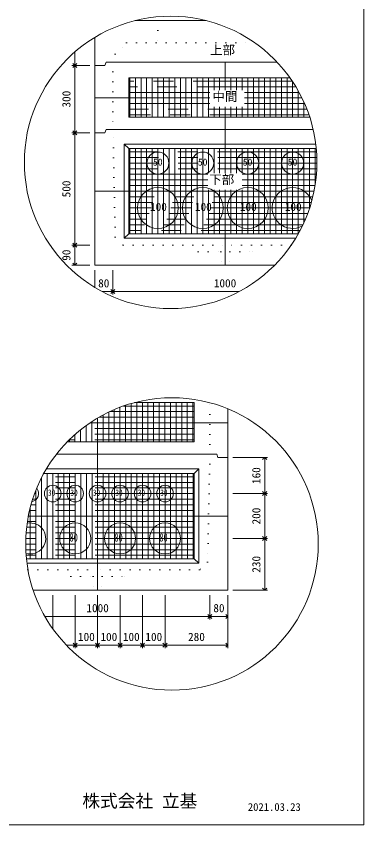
# Model space of a CAD drawing. Units: millimetres, scale not verified. Extents: x -4890 to 18490, y -2346 to 2346.
# Drawn here: x -2944 to -1830, y -1929 to 665 of the extents above; entities that cross this region are included whole.
import ezdxf
from ezdxf.enums import TextEntityAlignment as Align

# ---------------------------------------------------------------- set-up
doc = ezdxf.new("R2010")
doc.units = ezdxf.units.MM
doc.header["$LTSCALE"] = 10
for name, pattern in [('DASHED1', [1.8, 1.2, -0.6]), ('USER2', [50.8, 31.75, -6.35, 6.35, -6.35]), ('USER5', [3.185, 0.01, -3.175])]:
    doc.linetypes.add(name, pattern=pattern)
for name, color, linetype, lineweight in [('0-2_waku', 7, 'Continuous', 18), ('0-3_gaikei', 7, 'Continuous', 18), ('0-4_kakure', 7, 'DASHED1', 5), ('0-5_sunpou', 7, 'Continuous', 5), ('0-8_hole', 7, 'Continuous', 18), ('0-9_uchigawa', 6, 'Continuous', 18), ('0-E_文字１', 7, 'Continuous', 18), ('0-F_コア部分\u3000寸法補助線3', 150, 'USER2', 18), ('1-0_コア部分\u3000寸法補助線2', 150, 'USER2', 18), ('1-1_コア部分\u3000中心補助線', 1, 'Continuous', 18), ('1-2_コア部分\u3000寸法補助線', 7, 'USER2', 5), ('1-3_uchigawa2', 6, 'USER2', 18)]:
    doc.layers.add(name, color=color, linetype=linetype, lineweight=lineweight)
doc.styles.add('ＭＳ ゴシック', font='')
doc.styles.get('ＭＳ ゴシック').set_extended_font_data('MS Gothic')

# ---------------------------------------------------------------- blocks, each defined once
blk = doc.blocks.new('_Open90')
at = {"layer": '0-5_sunpou'}
blk.add_line((0, 0), (-1, 0), dxfattribs=at)
blk.add_lwpolyline([(-0.5, 0.5), (0, 0), (-0.5, -0.5)], dxfattribs=at)

msp = doc.modelspace()

# ---------------------------------------------------------------- linework, layer by layer
at = {"layer": '0-2_waku'}
for p in [(-1830, 2346.17), (-4890, -1928.83), (-4890, -1928.83), (-4890, -1928.83), (-4890, -1928.83)]:
    msp.add_line(p, (-1830, -1928.83), dxfattribs=at)
at = {"layer": '0-3_gaikei'}
for p, q in [((-2562.74, 650.53), (-2508.7, 650.53)), ((-2562.74, 650.53), (-2508.7, 650.53)), ((-2562.74, 650.53), (-2508.7, 650.53)), ((-2335.65, 650.53), (-2562.74, 650.53)), ((-2562.7, 650.53), (-2335.65, 650.53)), ((-2562.7, 650.53), (-2335.65, 650.53)), ((-2692.3, 506.53), (-2692.3, 596.54)), ((-2692.3, 506.53), (-2692.3, -134.27)), ((-2659.9, 506.53), (-2692.3, 506.53)), ((-2659.9, 506.53), (-2692.3, 506.53)), ((-2656.3, 517.33), (-2659.9, 506.53)), ((-2274.09, 517.33), (-2655.69, 517.33)), ((-2108.11, 517.33), (-2274.7, 517.33)), ((-2659.9, 290.53), (-2692.3, 290.53)), ((-2659.9, 290.53), (-2692.3, 290.53)), ((-2656.3, 301.33), (-2659.9, 290.53)), ((-2274.09, 301.33), (-2655.69, 301.33)), ((-1992.39, 301.33), (-2274.7, 301.33)), ((-2692.3, -134.27), (-2115.99, -134.27)), ((-2692.3, -134.27), (-2115.99, -134.27)), ((-2692.3, -134.27), (-2115.99, -134.27)), ((-2265.6, -952.86), (-2265.6, -594.9)), ((-2301.6, -740.46), (-2298, -751.26)), ((-2265.6, -751.26), (-2298, -751.26))]:
    msp.add_line(p, q, dxfattribs=at)
for points in [[(-2889.91, -1176.06), (-2265.6, -1176.06), (-2265.6, -751.26)], [(-2880.76, -1176.06), (-2265.6, -1176.06), (-2265.6, -751.26)], [(-2301.6, -740.46), (-2683.2, -740.46), (-2815.26, -740.46)]]:
    msp.add_lwpolyline(points, dxfattribs=at)
at = {"layer": '0-4_kakure', "linetype": 'USER5', "lineweight": 18}
for p, q in [((-2490.7, 650.53), (-2490.7, 662.65)), ((-2490.7, 650.53), (-2490.7, 578.53)), ((-2626.89, 542.53), (-2590.89, 578.53)), ((-2590.89, 578.53), (-2178.61, 578.53)), ((-2626.89, 542.53), (-2634.09, 517.33)), ((-2634.09, 517.33), (-2634.09, 301.33)), ((-2626.65, -44.27), (-2634.09, 301.33)), ((-2626.65, -44.27), (-2600.91, -69.47)), ((-2600.91, -69.47), (-2274.09, -69.47)), ((-2360.49, -91.07), (-2382.09, -69.47)), ((-2062.44, -69.47), (-2274.09, -69.47)), ((-2187.69, -91.07), (-2166.09, -69.47)), ((-2360.49, -91.07), (-2288.49, -91.07)), ((-2288.49, -91.07), (-2285.61, -134.27)), ((-2259.69, -91.07), (-2262.57, -134.27)), ((-2259.69, -91.07), (-2187.69, -91.07)), ((-2323.2, -740.46), (-2323.2, -575.32)), ((-2323.2, -740.46), (-2330.63, -1086.06)), ((-2330.63, -1086.06), (-2356.38, -1111.26)), ((-2906.43, -1111.26), (-2683.2, -1111.26)), ((-2769.6, -1132.86), (-2791.2, -1111.26)), ((-2356.38, -1111.26), (-2683.2, -1111.26)), ((-2596.8, -1132.86), (-2575.2, -1111.26)), ((-2769.6, -1132.86), (-2697.6, -1132.86)), ((-2697.6, -1132.86), (-2694.72, -1176.06)), ((-2668.8, -1132.86), (-2671.68, -1176.06)), ((-2668.8, -1132.86), (-2596.8, -1132.86))]:
    msp.add_line(p, q, dxfattribs=at)
at = {"layer": '0-5_sunpou', "color": 150, "lineweight": 18}
for p, q in [((-2756.61, 549.65), (-2756.61, 519.49)), ((-2708.14, 506.53), (-2765.97, 506.53)), ((-2723.98, 506.53), (-2765.97, 506.53)), ((-2756.61, 493.57), (-2756.61, 303.49)), ((-2708.14, 290.53), (-2765.97, 290.53)), ((-2708.14, 290.53), (-2765.97, 290.53)), ((-2756.61, 277.57), (-2756.61, -56.51)), ((-2708.14, -69.47), (-2765.97, -69.47)), ((-2723.98, -69.47), (-2765.97, -69.47)), ((-2756.61, -82.43), (-2756.61, -121.31)), ((-2708.14, -134.27), (-2765.97, -134.27)), ((-2692.3, -150.11), (-2692.3, -205.32)), ((-2634.7, -150.11), (-2634.7, -228.17)), ((-2634.7, -150.11), (-2634.7, -228.17)), ((-2668.52, -218.81), (-2647.66, -218.81)), ((-2621.74, -218.81), (-2229.88, -218.81)), ((-2249.76, -751.26), (-2138.44, -751.26)), ((-2147.8, -764.22), (-2147.8, -853.5)), ((-2249.76, -866.46), (-2138.44, -866.46)), ((-2249.76, -866.46), (-2138.44, -866.46)), ((-2147.8, -879.42), (-2147.8, -997.5)), ((-2249.76, -1010.46), (-2138.44, -1010.46)), ((-2249.76, -1010.46), (-2138.44, -1010.46)), ((-2147.8, -1023.42), (-2147.8, -1163.1)), ((-2827.2, -1191.9), (-2827.2, -1299.7)), ((-2755.2, -1191.9), (-2755.2, -1362.36)), ((-2755.2, -1191.9), (-2755.2, -1362.36)), ((-2683.2, -1191.9), (-2683.2, -1362.36)), ((-2683.2, -1191.9), (-2683.2, -1362.36)), ((-2611.2, -1191.9), (-2611.2, -1362.36)), ((-2611.2, -1191.9), (-2611.2, -1362.36)), ((-2539.2, -1191.9), (-2539.2, -1362.36)), ((-2539.2, -1191.9), (-2539.2, -1362.36)), ((-2467.2, -1191.9), (-2467.2, -1362.36)), ((-2467.2, -1191.9), (-2467.2, -1362.36)), ((-2323.2, -1191.9), (-2323.2, -1269.96)), ((-2323.2, -1191.9), (-2323.2, -1269.96)), ((-2265.6, -1191.9), (-2265.6, -1269.96)), ((-2265.6, -1191.9), (-2265.6, -1362.36)), ((-2249.76, -1176.06), (-2138.44, -1176.06)), ((-2852.16, -1260.6), (-2336.16, -1260.6)), ((-2310.24, -1260.6), (-2278.56, -1260.6)), ((-2783.06, -1353), (-2768.16, -1353)), ((-2742.24, -1353), (-2696.16, -1353)), ((-2670.24, -1353), (-2624.16, -1353)), ((-2598.24, -1353), (-2552.16, -1353)), ((-2526.24, -1353), (-2480.16, -1353)), ((-2454.24, -1353), (-2278.56, -1353))]:
    msp.add_line(p, q, dxfattribs=at)
for centre in [(-2449.2, 195.61), (-2444.99, -1028.11)]:
    msp.add_circle(centre, 468.88, dxfattribs=at)
at = {"layer": '0-8_hole'}
for centre, radius in [((-2490.09, 193.33), 35.28), ((-2346.09, 193.33), 35.28), ((-2202.09, 193.33), 35.28), ((-2058.09, 193.33), 35.28), ((-2490.09, 49.33), 65.52), ((-2346.09, 49.33), 65.52), ((-2202.09, 49.33), 65.52), ((-2827.2, -866.46), 26.64), ((-2755.2, -866.46), 26.64), ((-2683.2, -866.46), 26.64), ((-2611.2, -866.46), 26.64), ((-2539.2, -866.46), 26.64), ((-2467.2, -866.46), 26.64), ((-2755.2, -1010.46), 49.68), ((-2611.2, -1010.46), 49.68), ((-2467.2, -1010.46), 49.68)]:
    msp.add_circle(centre, radius, dxfattribs=at)
for centre, radius, start, end in [((-2058.09, 49.33), 65.52, 20.66629, 298.32089), ((-2899.2, -866.46), 26.64, 281.59033, 39.2294), ((-2899.2, -1010.46), 49.68, 253.99064, 101.55918)]:
    msp.add_arc(centre, radius, start, end, dxfattribs=at)
at = {"layer": '0-9_uchigawa'}
for p, q in [((-2598.09, 254.53), (-2583.69, 240.13)), ((-2598.09, -47.87), (-2598.09, 254.53)), ((-2583.69, 240.13), (-2274.09, 240.13)), ((-2583.69, -33.47), (-2583.69, 240.13)), ((-2274.09, 240.13), (-1982.44, 240.13)), ((-2598.09, -47.87), (-2583.69, -33.47)), ((-2598.09, -47.87), (-2048.49, -47.87)), ((-2583.69, -33.47), (-2040.09, -33.47)), ((-2373.6, -1075.26), (-2373.6, -801.66)), ((-2359.2, -1089.66), (-2359.2, -787.26)), ((-2911.49, -1075.26), (-2373.6, -1075.26)), ((-2359.2, -1089.66), (-2373.6, -1075.26)), ((-2909.81, -1089.66), (-2359.2, -1089.66))]:
    msp.add_line(p, q, dxfattribs=at)
for points in [[(-2598.09, 254.53), (-2274.09, 254.53), (-1984.04, 254.53)], [(-2855.56, -801.66), (-2683.2, -801.66), (-2373.6, -801.66), (-2359.2, -787.26)], [(-2847.28, -787.26), (-2683.2, -787.26), (-2359.2, -787.26)]]:
    msp.add_lwpolyline(points, dxfattribs=at)
at = {"layer": '0-F_コア部分\u3000寸法補助線3'}
for p, q in [((-2580.09, 340.93), (-2580.09, 466.93)), ((-2544.09, 340.93), (-2544.09, 466.93)), ((-2508.09, 340.93), (-2508.09, 466.93)), ((-2472.09, 340.93), (-2472.09, 466.93)), ((-2436.09, 340.93), (-2436.09, 466.93)), ((-2400.09, 340.93), (-2400.09, 466.93)), ((-2364.09, 340.93), (-2364.09, 466.93)), ((-2328.09, 340.93), (-2328.09, 466.93)), ((-2292.09, 427.16), (-2292.09, 466.93)), ((-2256.09, 427.16), (-2256.09, 466.93)), ((-2220.09, 427.16), (-2220.09, 466.93)), ((-2184.09, 340.93), (-2184.09, 466.93)), ((-2148.09, 340.93), (-2148.09, 466.93)), ((-2112.09, 340.93), (-2112.09, 466.93)), ((-2076.09, 340.93), (-2076.09, 466.93)), ((-2323.08, 420.13), (-2583.69, 420.13)), ((-2037.57, 420.13), (-2212.92, 420.13)), ((-2040.09, 340.93), (-2040.09, 424.68)), ((-2323.08, 384.13), (-2583.69, 384.13)), ((-2292.09, 340.93), (-2292.09, 373.25)), ((-2256.09, 340.93), (-2256.09, 373.25)), ((-2220.09, 340.93), (-2220.09, 373.25)), ((-2019.89, 384.13), (-2212.92, 384.13)), ((-2004.09, 340.93), (-2004.09, 343)), ((-2580.09, -33.47), (-2580.09, 240.13)), ((-2544.09, -33.47), (-2544.09, 240.13)), ((-2508.09, -33.47), (-2508.09, 240.13)), ((-2472.09, -33.47), (-2472.09, 240.13)), ((-2436.09, -33.47), (-2436.09, 240.13)), ((-2400.09, -33.47), (-2400.09, 240.13)), ((-2364.09, -33.47), (-2364.09, 240.13)), ((-2328.09, 161.36), (-2328.09, 240.13)), ((-2292.09, 161.36), (-2292.09, 240.13)), ((-2256.09, 161.36), (-2256.09, 240.13)), ((-2220.09, 161.36), (-2220.09, 240.13)), ((-2184.09, -33.47), (-2184.09, 240.13)), ((-2148.09, -33.47), (-2148.09, 240.13)), ((-2112.09, -33.47), (-2112.09, 240.13)), ((-2076.09, -33.47), (-2076.09, 240.13)), ((-2040.09, -33.47), (-2040.09, 240.13)), ((-2004.09, 48.22), (-2004.09, 240.13)), ((-1981.53, 229.33), (-2583.69, 229.33)), ((-1980.32, 193.33), (-2583.69, 193.33)), ((-2329.71, 157.33), (-2583.69, 157.33)), ((-1981.88, 157.33), (-2219.55, 157.33)), ((-2329.71, 121.33), (-2583.69, 121.33)), ((-2328.09, -33.47), (-2328.09, 107.45)), ((-2292.09, -33.47), (-2292.09, 107.45)), ((-2256.09, -33.47), (-2256.09, 107.45)), ((-2220.09, -33.47), (-2220.09, 107.45)), ((-1986.24, 121.33), (-2219.55, 121.33)), ((-1993.47, 85.33), (-2583.69, 85.33)), ((-2003.72, 49.33), (-2583.69, 49.33)), ((-2017.2, 13.33), (-2583.69, 13.33)), ((-2034.23, -22.67), (-2583.69, -22.67)), ((-2593.81, -700.86), (-2593.81, -583.48)), ((-2557.81, -700.86), (-2557.81, -574.86)), ((-2521.81, -700.86), (-2521.81, -574.86)), ((-2485.81, -700.86), (-2485.81, -574.86)), ((-2449.81, -700.86), (-2449.81, -574.86)), ((-2413.81, -700.86), (-2413.81, -574.86)), ((-2377.81, -700.86), (-2377.81, -574.86)), ((-2374.21, -621.66), (-2678.75, -621.66)), ((-2665.81, -700.86), (-2665.81, -614.49)), ((-2629.81, -700.86), (-2629.81, -597.19)), ((-2701.81, -700.86), (-2701.81, -635.82)), ((-2737.81, -700.86), (-2737.81, -661.91)), ((-2374.21, -657.66), (-2732.41, -657.66)), ((-2773.81, -700.86), (-2773.81, -693.86)), ((-2845.2, -1075.26), (-2845.2, -801.66)), ((-2809.2, -1075.26), (-2809.2, -801.66)), ((-2773.2, -1075.26), (-2773.2, -801.66)), ((-2737.2, -1075.26), (-2737.2, -801.66)), ((-2701.2, -1075.26), (-2701.2, -801.66)), ((-2665.2, -1075.26), (-2665.2, -801.66)), ((-2629.2, -1075.26), (-2629.2, -801.66)), ((-2593.2, -1075.26), (-2593.2, -801.66)), ((-2557.2, -1075.26), (-2557.2, -801.66)), ((-2521.2, -1075.26), (-2521.2, -801.66)), ((-2485.2, -1075.26), (-2485.2, -801.66)), ((-2449.2, -1075.26), (-2449.2, -801.66)), ((-2413.2, -1075.26), (-2413.2, -801.66)), ((-2377.2, -1075.26), (-2377.2, -801.66)), ((-2373.6, -812.46), (-2861.33, -812.46)), ((-2373.6, -848.46), (-2878.08, -848.46)), ((-2881.2, -1075.26), (-2881.2, -856.15)), ((-2373.6, -884.46), (-2891.32, -884.46)), ((-2373.6, -920.46), (-2901.34, -920.46)), ((-2373.6, -956.46), (-2908.36, -956.46)), ((-2373.6, -992.46), (-2912.51, -992.46)), ((-2373.6, -1028.46), (-2913.86, -1028.46)), ((-2373.6, -1064.46), (-2912.45, -1064.46))]:
    msp.add_line(p, q, dxfattribs=at)
at = {"layer": '1-0_コア部分\u3000寸法補助線2'}
for p, q in [((-2562.09, 340.93), (-2562.09, 466.93)), ((-2526.09, 340.93), (-2526.09, 466.93)), ((-2490.09, 340.93), (-2490.09, 466.93)), ((-2454.09, 340.93), (-2454.09, 466.93)), ((-2382.09, 340.93), (-2382.09, 466.93)), ((-2310.09, 427.16), (-2310.09, 466.93)), ((-2238.09, 427.16), (-2238.09, 466.93)), ((-2166.09, 340.93), (-2166.09, 466.93)), ((-2094.09, 340.93), (-2094.09, 466.93)), ((-2047.91, 438.13), (-2583.69, 438.13)), ((-2022.09, 340.93), (-2022.09, 389.06)), ((-2012.43, 366.13), (-2583.69, 366.13)), ((-2310.09, 340.93), (-2310.09, 373.25)), ((-2238.09, 340.93), (-2238.09, 373.25)), ((-2526.09, -33.47), (-2526.09, 240.13)), ((-2490.09, -33.47), (-2490.09, 240.13)), ((-2454.09, -33.47), (-2454.09, 240.13)), ((-2382.09, -33.47), (-2382.09, 240.13)), ((-2310.09, 161.36), (-2310.09, 240.13)), ((-2238.09, 161.36), (-2238.09, 240.13)), ((-2166.09, -33.47), (-2166.09, 240.13)), ((-2094.09, -33.47), (-2094.09, 240.13)), ((-2022.09, 2.16), (-2022.09, 240.13)), ((-1980.58, 211.33), (-2583.69, 211.33)), ((-2329.71, 139.33), (-2583.69, 139.33)), ((-1983.71, 139.33), (-2219.55, 139.33)), ((-2310.09, -33.47), (-2310.09, 107.45)), ((-2238.09, -33.47), (-2238.09, 107.45)), ((-1998.21, 67.33), (-2583.69, 67.33)), ((-2025.25, -4.67), (-2583.69, -4.67)), ((-2575.81, -700.86), (-2575.81, -577.85)), ((-2503.81, -700.86), (-2503.81, -574.86)), ((-2431.81, -700.86), (-2431.81, -574.86)), ((-2647.81, -700.86), (-2647.81, -605.37)), ((-2374.21, -603.66), (-2644.21, -603.66)), ((-2719.81, -700.86), (-2719.81, -648.22)), ((-2374.21, -675.66), (-2754.22, -675.66)), ((-2791.2, -1075.26), (-2791.2, -801.66)), ((-2719.2, -1075.26), (-2719.2, -801.66)), ((-2647.2, -1075.26), (-2647.2, -801.66)), ((-2575.2, -1075.26), (-2575.2, -801.66)), ((-2503.2, -1075.26), (-2503.2, -801.66)), ((-2431.2, -1075.26), (-2431.2, -801.66)), ((-2863.2, -1075.26), (-2863.2, -816.1)), ((-2373.6, -830.46), (-2870.17, -830.46)), ((-2373.6, -902.46), (-2896.72, -902.46)), ((-2899.2, -1075.26), (-2899.2, -911.74)), ((-2373.6, -974.46), (-2910.79, -974.46)), ((-2373.6, -1046.46), (-2913.51, -1046.46))]:
    msp.add_line(p, q, dxfattribs=at)
at = {"layer": '1-1_コア部分\u3000中心補助線'}
for p, q in [((-2274.09, 427.16), (-2274.09, 517.33)), ((-2323.08, 402.13), (-2692.3, 402.13)), ((-2028.25, 402.13), (-2212.92, 402.13)), ((-2274.09, 301.33), (-2274.09, 373.25)), ((-2274.09, 161.36), (-2274.09, 301.33)), ((-2274.09, -134.27), (-2274.09, 107.45)), ((-2691.69, 103.33), (-1989.49, 103.33)), ((-2266.82, -639.66), (-2707.58, -639.66)), ((-2683.81, -740.46), (-2683.81, -624.61)), ((-2683.2, -1176.06), (-2683.2, -740.46)), ((-2905.21, -938.46), (-2265.6, -938.46))]:
    msp.add_line(p, q, dxfattribs=at)
at = {"layer": '1-2_コア部分\u3000寸法補助線'}
for p, q in [((-2562.09, 340.93), (-2562.09, 466.93)), ((-2490.09, 340.93), (-2490.09, 466.93)), ((-2418.09, 340.93), (-2418.09, 466.93)), ((-2346.09, 340.93), (-2346.09, 466.93)), ((-2202.09, 340.93), (-2202.09, 466.93)), ((-2130.09, 340.93), (-2130.09, 466.93)), ((-2059.36, 456.13), (-2583.69, 456.13)), ((-2058.09, 340.93), (-2058.09, 454.22)), ((-2005.82, 348.13), (-2583.69, 348.13)), ((-2562.09, -33.47), (-2562.09, 240.13)), ((-2490.09, -33.47), (-2490.09, 240.13)), ((-2418.09, -33.47), (-2418.09, 240.13)), ((-2346.09, -33.47), (-2346.09, 240.13)), ((-2202.09, -33.47), (-2202.09, 240.13)), ((-2130.09, -33.47), (-2130.09, 240.13)), ((-2058.09, -33.47), (-2058.09, 240.13)), ((-1986.09, 122.3), (-1986.09, 240.13)), ((-1980.76, 175.33), (-2583.69, 175.33)), ((-2010.04, 31.33), (-2583.69, 31.33)), ((-2611.81, -700.86), (-2611.81, -589.91)), ((-2374.21, -585.66), (-2600.18, -585.66)), ((-2539.81, -700.86), (-2539.81, -574.86)), ((-2467.81, -700.86), (-2467.81, -574.86)), ((-2395.81, -700.86), (-2395.81, -574.86)), ((-2374.21, -693.66), (-2773.61, -693.66)), ((-2755.81, -700.86), (-2755.81, -677.06)), ((-2827.2, -1075.26), (-2827.2, -801.66)), ((-2755.2, -1075.26), (-2755.2, -801.66)), ((-2611.2, -1075.26), (-2611.2, -801.66)), ((-2539.2, -1075.26), (-2539.2, -801.66)), ((-2467.2, -1075.26), (-2467.2, -801.66)), ((-2395.2, -1075.26), (-2395.2, -801.66)), ((-2373.6, -866.46), (-2885.12, -866.46)), ((-2899.2, -1075.26), (-2899.2, -911.74)), ((-2373.6, -1010.46), (-2913.53, -1010.46))]:
    msp.add_line(p, q, dxfattribs=at)
at = {"layer": '1-3_uchigawa2'}
for p, q in [((-2583.69, 466.93), (-2274.09, 466.93)), ((-2583.69, 466.93), (-2583.69, 340.93)), ((-2066.79, 466.93), (-2274.09, 466.93)), ((-2583.69, 340.93), (-2274.09, 340.93)), ((-2003.41, 340.93), (-2274.09, 340.93)), ((-2374.21, -574.86), (-2565.04, -574.86)), ((-2374.21, -574.86), (-2374.21, -700.86)), ((-2780.78, -700.86), (-2683.81, -700.86)), ((-2374.21, -700.86), (-2683.81, -700.86))]:
    msp.add_line(p, q, dxfattribs=at)

# ---------------------------------------------------------------- block references
at = {"layer": '0-5_sunpou', "xscale": 12.96, "yscale": 12.96}
for p, rotation in [((-2756.61, 506.53), 270), ((-2756.61, 506.53), 90), ((-2756.61, 290.53), 270), ((-2756.61, 290.53), 90), ((-2756.61, -69.47), 270), ((-2756.61, -69.47), 90), ((-2756.61, -134.27), 270), ((-2634.7, -218.81), 180), ((-2147.8, -751.26), 90), ((-2147.8, -866.46), 270), ((-2147.8, -866.46), 90), ((-2147.8, -1010.46), 270), ((-2147.8, -1010.46), 90), ((-2147.8, -1176.06), 270), ((-2323.2, -1260.6), 180), ((-2755.2, -1353), 180), ((-2683.2, -1353), 180), ((-2611.2, -1353), 180), ((-2539.2, -1353), 180), ((-2467.2, -1353), 180)]:
    msp.add_blockref('_Open90', p, dxfattribs=dict(at, rotation=rotation))
for p in [(-2634.7, -218.81), (-2323.2, -1260.6), (-2265.6, -1260.6), (-2755.2, -1353), (-2683.2, -1353), (-2611.2, -1353), (-2539.2, -1353), (-2467.2, -1353), (-2265.6, -1353)]:
    msp.add_blockref('_Open90', p, dxfattribs=at)

# ---------------------------------------------------------------- texts
at = {"layer": '0-5_sunpou', "style": 'ＭＳ ゴシック'}
for s, p in [('300', (-2762.37, 371.53)), ('500', (-2762.37, 83.53)), ('90', (-2762.37, -119.87)), ('160', (-2153.56, -835.86)), ('200', (-2153.56, -965.46)), ('230', (-2153.56, -1120.26))]:
    msp.add_text(s, height=26.39, rotation=90, dxfattribs=at).set_placement(p, align=Align.BOTTOM_LEFT)
for s, p in [('80', (-2681.5, -213.05)), ('1000', (-2310.7, -213.05)), ('1000', (-2719.2, -1254.84)), ('80', (-2312.4, -1254.84)), ('100', (-2746.2, -1347.24)), ('100', (-2674.2, -1347.24)), ('100', (-2602.2, -1347.24)), ('100', (-2530.2, -1347.24)), ('280', (-2393.4, -1347.24))]:
    msp.add_text(s, height=26.39, dxfattribs=at).set_placement(p, align=Align.BOTTOM_LEFT)
at = {"layer": '0-E_文字１', "style": 'ＭＳ ゴシック'}
for s, height, p in [('上部', 29.33, (-2322.89, 532.89)), ('中間', 29.33, (-2315.17, 383.42)), ('50', 22.43, (-2505.63, 178.68)), ('50', 22.43, (-2361.63, 178.68)), ('50', 22.43, (-2217.63, 178.68)), ('50', 22.43, (-2073.63, 178.68)), ('下部', 29.33, (-2325.4, 117.17)), ('100', 26.39, (-2515.25, 31.92)), ('100', 26.39, (-2371.25, 31.92)), ('100', 26.39, (-2227.25, 31.92)), ('100', 26.39, (-2083.25, 31.92)), ('株式会社 立基', 41.57, (-2732.23, -1885.35)), ('2021.03.23', 24.94, (-2201.71, -1891.56))]:
    msp.add_text(s, height=height, dxfattribs=at).set_placement(p, align=Align.BOTTOM_LEFT)
at = {"layer": '0-E_文字１', "style": 'ＭＳ ゴシック', "width": 0.7}
for s, height, p in [('30', 20.19, (-2842.32, -879.8)), ('30', 20.19, (-2770.32, -879.8)), ('30', 20.19, (-2698.32, -879.8)), ('30', 20.19, (-2626.32, -879.8)), ('30', 20.19, (-2554.32, -879.8)), ('30', 20.19, (-2482.32, -879.8)), ('80', 26.39, (-2773.25, -1028.23)), ('80', 26.39, (-2629.25, -1028.23)), ('80', 26.39, (-2485.25, -1028.23))]:
    msp.add_text(s, height=height, dxfattribs=at).set_placement(p, align=Align.BOTTOM_LEFT)

doc.saveas('drawing.dxf')
